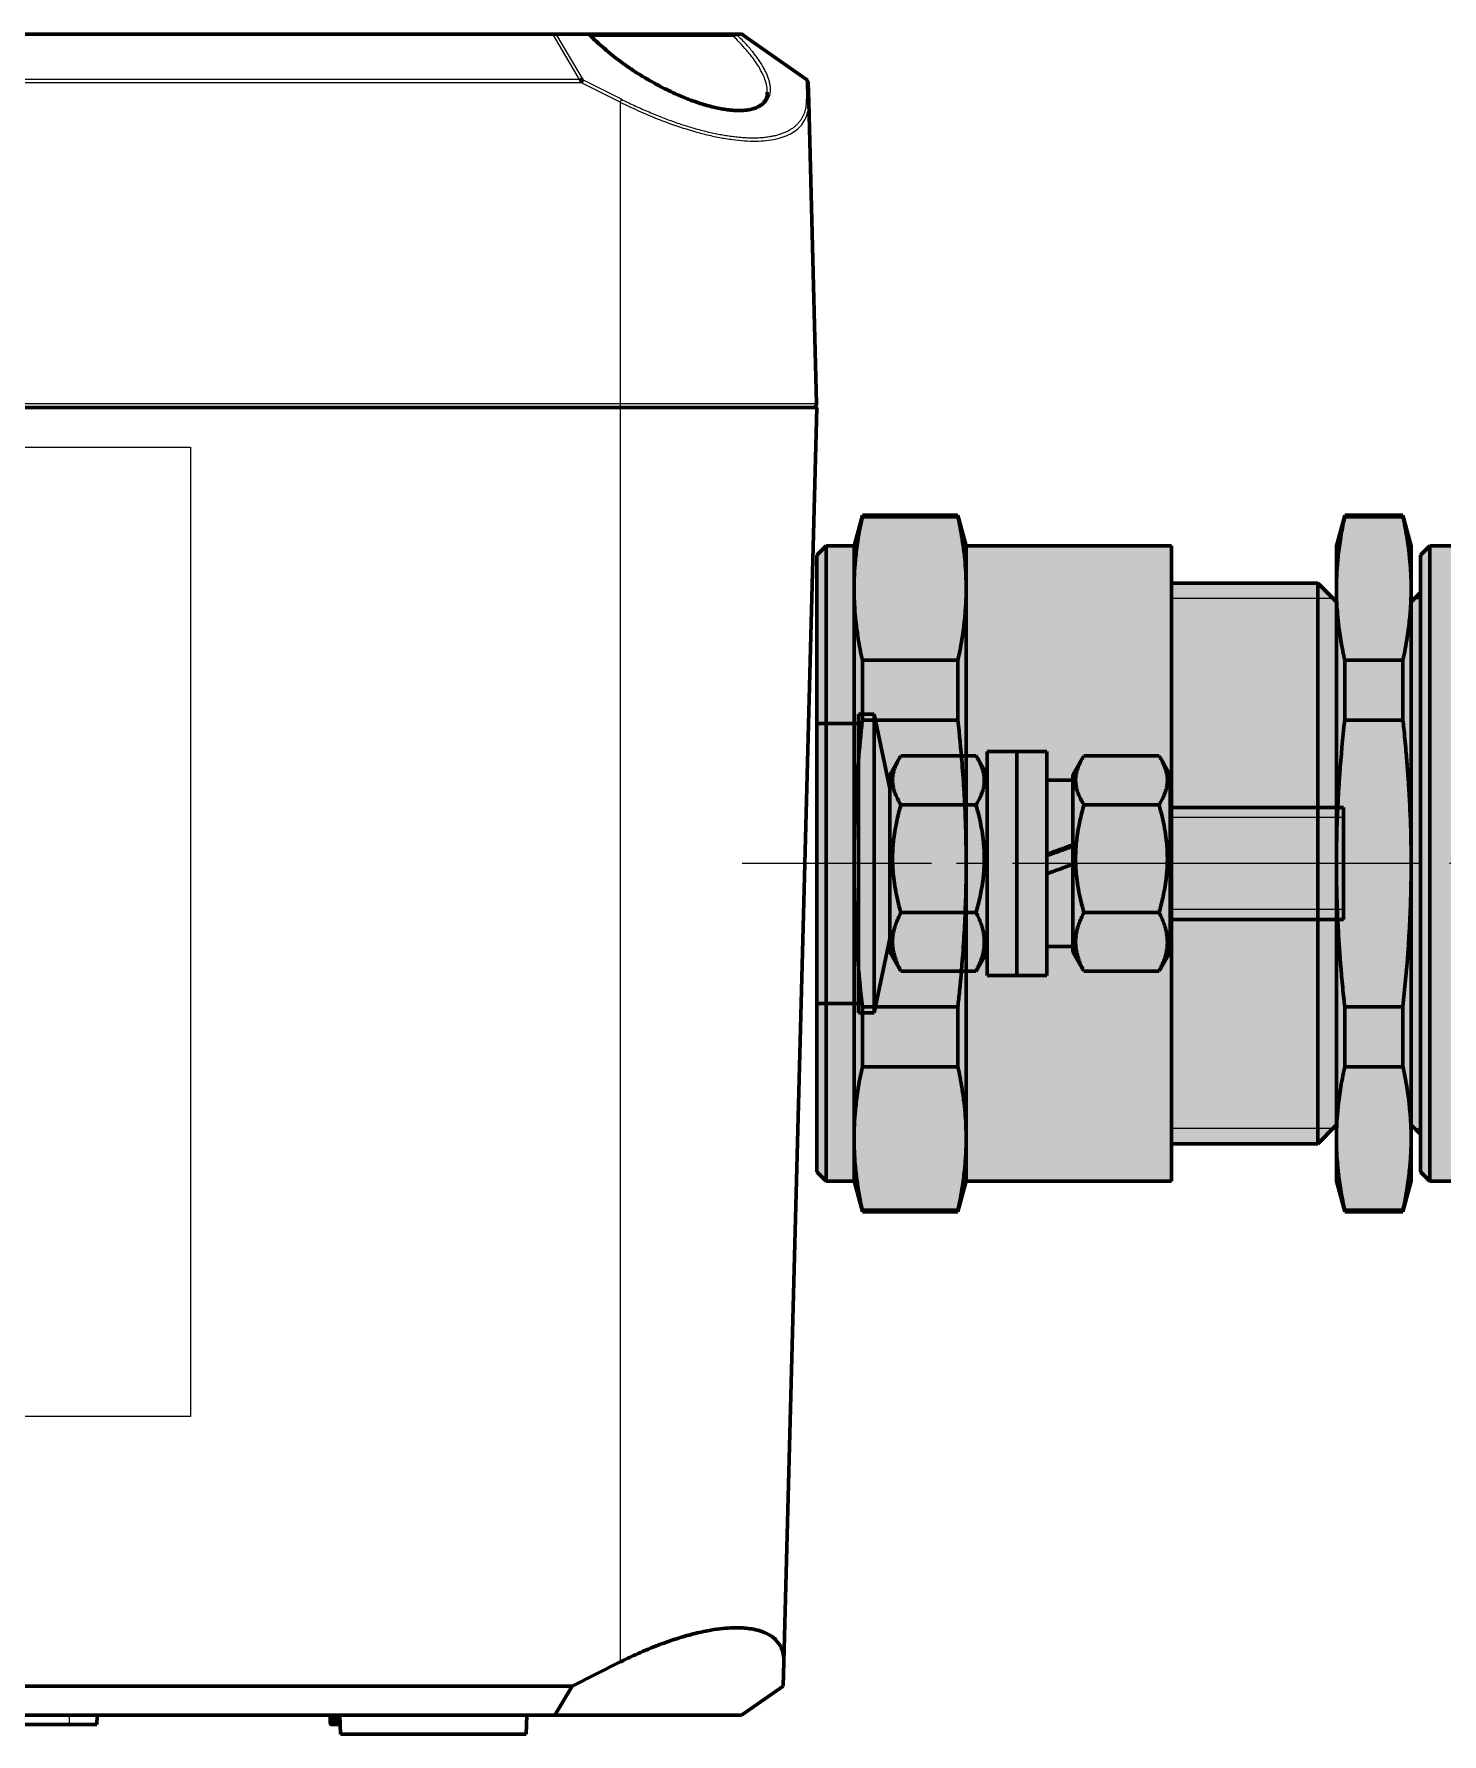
# Model space of a CAD drawing. Header units: millimetres. Extents: x -102 to 318, y -87 to 210.
# Drawn here: x 49.4 to 68.25, y 135.51 to 158.26 of the extents above; entities that cross this region are included whole.
import ezdxf

# ---------------------------------------------------------------- set-up
doc = ezdxf.new("R2010")
doc.units = ezdxf.units.MM
for name, pattern in [('K5LT_AXLED', [26.227272, 21.727272, -1.5, 1.5, -1.5]), ('K5LT_BASIC', [0]), ('K5LT_THIN', [0])]:
    doc.linetypes.add(name, pattern=pattern)
doc.layers.add('Системный слой', color=7, linetype='Continuous')

# ---------------------------------------------------------------- blocks, each defined once
blk = doc.blocks.new('VA.121209_downside')
blk.add_lwpolyline([(0, 0), (0, 51.885), (56, 51.885), (56, 0), (0, 0)])
at = {"layer": 'Системный слой', "color": 150, "linetype": 'K5LT_BASIC', "lineweight": 60, "true_color": 0x0080ff}
for p, q in [((75.427, 74), (-19.427, 74)), ((75.427, 74), (75.477, 74)), ((75.427, 74), (75.477, 74)), ((75.427, 74), (75.477, 74)), ((77.23, 74), (75.477, 74)), ((77.23, 74), (76.169, 74)), ((85.122, 74), (77.23, 74)), ((85.374, 74), (85.122, 74)), ((85.374, 74), (85.395, 74)), ((88.974, 71.568), (85.586, 73.94)), ((89.068, 71.392), (89.095, 70.356)), ((89.095, 70.356), (89.518, 54.205)), ((79, 54), (-23, 54)), ((89.524, 54), (79, 54)), ((89.524, 54), (87.765, -13.145)), ((76.424, -14.437), (79, -13.145)), ((87.765, -13.145), (87.732, -14.437)), ((-20.424, -14.437), (76.424, -14.437)), ((76.424, -14.437), (75.5, -16)), ((87.732, -14.437), (85.5, -16)), ((75.5, -16), (-19.5, -16)), ((51, -16), (50.987, -16.5)), ((63.469, -16), (63.479, -16.403)), ((63.469, -16), (63.479, -16.403)), ((63.712, -16), (63.714, -16.403)), ((63.794, -16), (63.795, -16.403)), ((63.868, -16), (63.866, -16.403)), ((64, -16), (64.026, -17)), ((74, -16), (73.974, -17)), ((85.5, -16), (75.5, -16)), ((49.5, -16.5), (42.5, -16.5)), ((50.987, -16.5), (49.5, -16.5)), ((63.584, -16.5), (63.579, -16.5)), ((63.597, -16.5), (63.58, -16.5)), ((63.597, -16.5), (63.584, -16.5)), ((63.648, -16.5), (63.597, -16.5)), ((63.696, -16.5), (63.648, -16.5)), ((63.736, -16.5), (63.696, -16.5)), ((63.796, -16.5), (63.736, -16.5)), ((63.849, -16.5), (63.796, -16.5)), ((64.013, -16.5), (63.849, -16.5)), ((73.974, -17), (64.026, -17))]:
    blk.add_line(p, q, dxfattribs=at)
at = {"layer": 'Системный слой', "color": 7, "linetype": 'K5LT_THIN', "lineweight": 18}
for p, q in [((75.427, 73.94), (-19.427, 73.94)), ((75.427, 74), (75.427, 73.94)), ((76.831, 71.568), (75.427, 73.94)), ((77.359, 73.94), (75.612, 73.94)), ((77.04, 71.525), (75.612, 73.94)), ((85.07, 73.86), (77.464, 73.86)), ((85.509, 73.94), (85.263, 73.94)), ((88.958, 71.525), (85.509, 73.94)), ((76.936, 71.392), (-20.936, 71.392)), ((76.831, 71.568), (-20.831, 71.568)), ((79, 70.356), (76.936, 71.392)), ((79.076, 70.504), (77.04, 71.525)), ((88.958, 71.525), (88.984, 70.504)), ((79, 70.356), (79, 54.205)), ((86.878, 70.887), (86.878, 70.887)), ((79, 54.205), (-23, 54.205)), ((79, 54.205), (79, 54)), ((89.518, 54.205), (79, 54.205)), ((79, 54), (79, -13.145)), ((49.5, -16), (49.5, -16.5)), ((63.492, -16), (63.502, -16.403)), ((63.558, -16), (63.567, -16.403)), ((63.631, -16), (63.637, -16.403)), ((63.502, -16.403), (63.479, -16.403)), ((63.567, -16.403), (63.502, -16.403)), ((63.637, -16.403), (63.567, -16.403)), ((63.714, -16.403), (63.637, -16.403)), ((63.795, -16.403), (63.714, -16.403)), ((63.866, -16.403), (63.795, -16.403)), ((64.011, -16.403), (63.866, -16.403))]:
    blk.add_line(p, q, dxfattribs=at)
at = {"layer": 'Системный слой', "color": 150, "linetype": 'K5LT_BASIC', "lineweight": 60, "true_color": 0x0080ff}
for centre, radius, start, end in [((85.395, 73.667), 0.333, 55, 90), ((88.846, 71.386), 0.222, 39.64635, 55), ((88.846, 71.386), 0.222, 1.5, 39.64635), ((89.318, 54.2), 0.2, 270, 1.5), ((63.579, -16.4), 0.1, 181.5, 270)]:
    blk.add_arc(centre, radius, start, end, dxfattribs=at)
at = {"layer": 'Системный слой', "color": 7, "linetype": 'K5LT_THIN', "lineweight": 18}
for centre, major_axis, ratio, start_param, end_param in [((75.477, 73.667), (0, 0.333), 0.707107, 5.67232, 6.283185), ((85.374, 73.667), (0, 0.333), 0.707107, 5.67232, 6.283185), ((88.909, 70.351), (0.187, 0.005), 0.893784, 0, 1.129752), ((63.597, -16.4), (0, -0.1), 0.952133, 4.738569, 6.283185), ((63.648, -16.4), (0, -0.1), 0.805655, 4.738569, 6.283185), ((63.696, -16.4), (0, -0.1), 0.586, 4.738569, 6.283185)]:
    blk.add_ellipse(centre, major_axis=major_axis, ratio=ratio, start_param=start_param, end_param=end_param, dxfattribs=at)
at = {"layer": 'Системный слой', "color": 150, "linetype": 'K5LT_BASIC', "lineweight": 60, "true_color": 0x0080ff}
for centre, major_axis, ratio, start_param, end_param in [((63.796, -16.4), (0, 0.1), 0.01218, 1.596976, 3.141593), ((63.849, -16.4), (0, -0.1), 0.16942, 0, 1.544616)]:
    blk.add_ellipse(centre, major_axis=major_axis, ratio=ratio, start_param=start_param, end_param=end_param, dxfattribs=at)
at = {"layer": 'Системный слой', "color": 7, "linetype": 'K5LT_THIN', "lineweight": 18}
for points, knots in [([(75.427, 73.94), (75.438, 73.941), (75.459, 73.942), (75.492, 73.943), (75.523, 73.943), (75.551, 73.943), (75.574, 73.942), (75.594, 73.941), (75.607, 73.94), (75.612, 73.94)], [0, 0, 0, 0, 1.788089, 3.455192, 4.937329, 6.255933, 7.531991, 8.787157, 10, 10, 10, 10]), ([(77.359, 73.94), (77.407, 73.891), (77.455, 73.842), (77.575, 73.723), (77.648, 73.652), (77.806, 73.504), (77.891, 73.427), (78.065, 73.272), (78.155, 73.194), (78.338, 73.04), (78.432, 72.963), (78.623, 72.81), (78.721, 72.734), (78.92, 72.583), (79.021, 72.508), (79.228, 72.358), (79.334, 72.284), (79.547, 72.137), (79.656, 72.065), (79.877, 71.921), (79.989, 71.85), (80.216, 71.709), (80.331, 71.64), (80.564, 71.504), (80.682, 71.436), (80.92, 71.305), (81.041, 71.24), (81.283, 71.113), (81.406, 71.052), (81.653, 70.931), (81.777, 70.872), (82.027, 70.759), (82.152, 70.704), (82.404, 70.598), (82.53, 70.547), (82.782, 70.449), (82.909, 70.403), (83.16, 70.315), (83.286, 70.274), (83.535, 70.196), (83.659, 70.16), (83.904, 70.095), (84.026, 70.064), (84.265, 70.011), (84.384, 69.988), (84.612, 69.948), (84.723, 69.931), (84.85, 69.916), (84.868, 69.914), (84.963, 69.904), (85.039, 69.897), (85.187, 69.887), (85.259, 69.884), (85.43, 69.881), (85.528, 69.882), (85.714, 69.893), (85.803, 69.902), (85.938, 69.922), (85.987, 69.931), (86.108, 69.956), (86.177, 69.975), (86.314, 70.019), (86.38, 70.046), (86.503, 70.105), (86.56, 70.137), (86.657, 70.204), (86.699, 70.238), (86.781, 70.314), (86.82, 70.357), (86.883, 70.441), (86.909, 70.482), (86.957, 70.574), (86.979, 70.625), (87.013, 70.733), (87.026, 70.789), (87.043, 70.903), (87.047, 70.963), (87.048, 71.084), (87.044, 71.147), (87.029, 71.274), (87.017, 71.339), (86.987, 71.472), (86.968, 71.539), (86.923, 71.677), (86.896, 71.746), (86.838, 71.887), (86.805, 71.959), (86.733, 72.103), (86.693, 72.176), (86.609, 72.323), (86.563, 72.398), (86.466, 72.547), (86.415, 72.623), (86.306, 72.775), (86.249, 72.851), (86.13, 73.004), (86.067, 73.081), (85.937, 73.235), (85.87, 73.313), (85.729, 73.468), (85.657, 73.546), (85.507, 73.701), (85.429, 73.779), (85.321, 73.884), (85.292, 73.912), (85.263, 73.94)], [1.777065, 1.777065, 1.777065, 1.777065, 2.44649, 2.44649, 3.406261, 3.406261, 4.469274, 4.469274, 5.532842, 5.532842, 6.597057, 6.597057, 7.661965, 7.661965, 8.727658, 8.727658, 9.794222, 9.794222, 10.861761, 10.861761, 11.930377, 11.930377, 13.000187, 13.000187, 14.071313, 14.071313, 15.143908, 15.143908, 16.218083, 16.218083, 17.293982, 17.293982, 18.371731, 18.371731, 19.451422, 19.451422, 20.533136, 20.533136, 21.616881, 21.616881, 22.702612, 22.702612, 23.790182, 23.790182, 24.879407, 24.879407, 25.945799, 25.945799, 26.124978, 26.124978, 26.891329, 26.891329, 27.658611, 27.658611, 28.750438, 28.750438, 29.841805, 29.841805, 30.492565, 30.492565, 31.496829, 31.496829, 32.585359, 32.585359, 33.672016, 33.672016, 34.626562, 34.626562, 35.709652, 35.709652, 36.632548, 36.632548, 37.711892, 37.711892, 38.789304, 38.789304, 39.864888, 39.864888, 40.938776, 40.938776, 42.011084, 42.011084, 43.08198, 43.08198, 44.151575, 44.151575, 45.219991, 45.219991, 46.287347, 46.287347, 47.353751, 47.353751, 48.419299, 48.419299, 49.484075, 49.484075, 50.548145, 50.548145, 51.611634, 51.611634, 52.674513, 52.674513, 53.736931, 53.736931, 54.115804, 54.115804, 54.115804, 54.115804]), ([(86.878, 70.887), (86.883, 71.097), (86.82, 71.426), (86.619, 71.898), (86.418, 72.264), (86.139, 72.677), (85.796, 73.107), (85.43, 73.508), (85.184, 73.752), (85.07, 73.86)], [0, 0, 0, 0, 2.577041, 3.690644, 4.894218, 6.229236, 7.707258, 8.978003, 10, 10, 10, 10]), ([(85.509, 73.94), (85.516, 73.941), (85.529, 73.942), (85.547, 73.943), (85.561, 73.943), (85.571, 73.943), (85.581, 73.942), (85.585, 73.941), (85.586, 73.94)], [0, 0, 0, 0, 1.60928, 3.109672, 4.443596, 5.630339, 6.77879, 9, 9, 9, 9]), ([(79, 70.356), (79.009, 70.373), (79.025, 70.405), (79.046, 70.447), (79.063, 70.481), (79.072, 70.498), (79.076, 70.504)], [0, 0, 0, 0, 1.891668, 3.594315, 5.10794, 7, 7, 7, 7]), ([(79, 70.356), (79.367, 70.174), (80.069, 69.844), (81.062, 69.43), (81.959, 69.099), (82.784, 68.834), (83.571, 68.62), (84.312, 68.457), (85.01, 68.343), (85.662, 68.278), (86.268, 68.261), (86.827, 68.292), (87.337, 68.372), (87.794, 68.503), (88.195, 68.688), (88.53, 68.926), (88.804, 69.229), (88.99, 69.584), (89.085, 69.968), (89.099, 70.229), (89.095, 70.356)], [0, 0, 0, 0, 1.559858, 2.943206, 4.119435, 5.283784, 6.397002, 7.483158, 8.548085, 9.599525, 10.645123, 11.698365, 12.765535, 13.860059, 14.982024, 16.15217, 17.337109, 18.701943, 19.916622, 21, 21, 21, 21]), ([(79.076, 70.504), (79.176, 70.455), (79.277, 70.405), (79.497, 70.298), (79.616, 70.241), (79.854, 70.13), (79.974, 70.075), (80.214, 69.968), (80.334, 69.915), (80.575, 69.812), (80.695, 69.761), (80.936, 69.662), (81.056, 69.614), (81.297, 69.52), (81.418, 69.473), (81.658, 69.384), (81.778, 69.34), (82.018, 69.256), (82.138, 69.215), (82.376, 69.136), (82.495, 69.098), (82.732, 69.025), (82.85, 68.99), (83.085, 68.922), (83.202, 68.89), (83.434, 68.829), (83.549, 68.799), (83.778, 68.744), (83.891, 68.719), (84.116, 68.67), (84.228, 68.648), (84.444, 68.607), (84.548, 68.589), (84.759, 68.555), (84.866, 68.539), (85.077, 68.511), (85.181, 68.499), (85.342, 68.482), (85.401, 68.477), (85.56, 68.464), (85.659, 68.458), (85.854, 68.448), (85.949, 68.446), (86.096, 68.444), (86.149, 68.444), (86.292, 68.446), (86.382, 68.449), (86.558, 68.459), (86.643, 68.466), (86.811, 68.483), (86.892, 68.493), (87.006, 68.511), (87.041, 68.517), (87.142, 68.534), (87.207, 68.548), (87.345, 68.579), (87.416, 68.598), (87.554, 68.639), (87.621, 68.661), (87.75, 68.708), (87.812, 68.734), (87.931, 68.788), (87.988, 68.816), (88.097, 68.877), (88.15, 68.909), (88.25, 68.975), (88.297, 69.01), (88.387, 69.083), (88.43, 69.12), (88.51, 69.198), (88.548, 69.239), (88.619, 69.323), (88.651, 69.366), (88.713, 69.455), (88.741, 69.5), (88.792, 69.594), (88.816, 69.642), (88.858, 69.74), (88.877, 69.791), (88.91, 69.893), (88.924, 69.946), (88.948, 70.053), (88.958, 70.107), (88.973, 70.218), (88.978, 70.274), (88.985, 70.388), (88.983, 70.447), (88.984, 70.504)], [0.701792, 0.701792, 0.701792, 0.701792, 1.622058, 1.622058, 2.703489, 2.703489, 3.784997, 3.784997, 4.86644, 4.86644, 5.947935, 5.947935, 7.029441, 7.029441, 8.110956, 8.110956, 9.192476, 9.192476, 10.274002, 10.274002, 11.355533, 11.355533, 12.437081, 12.437081, 13.518594, 13.518594, 14.60012, 14.60012, 15.681656, 15.681656, 16.763212, 16.763212, 17.793085, 17.793085, 18.874625, 18.874625, 19.956112, 19.956112, 20.578286, 20.578286, 21.659841, 21.659841, 22.741318, 22.741318, 23.351325, 23.351325, 24.432879, 24.432879, 25.514376, 25.514376, 26.595943, 26.595943, 27.065781, 27.065781, 28.005146, 28.005146, 29.086668, 29.086668, 30.168186, 30.168186, 31.249717, 31.249717, 32.331252, 32.331252, 33.412799, 33.412799, 34.49432, 34.49432, 35.575847, 35.575847, 36.657378, 36.657378, 37.738903, 37.738903, 38.820419, 38.820419, 39.901927, 39.901927, 40.983423, 40.983423, 42.064905, 42.064905, 43.146392, 43.146392, 44.22784, 44.22784, 45.29821, 45.29821, 45.29821, 45.29821])]:
    blk.add_open_spline(points, degree=3, knots=knots, dxfattribs=at)
at = {"layer": 'Системный слой', "color": 150, "linetype": 'K5LT_BASIC', "lineweight": 60, "true_color": 0x0080ff}
for points in [[(77.343, 73.984), (77.307, 73.995), (77.268, 74), (77.23, 74)], [(77.343, 73.984), (77.351, 73.974), (77.356, 73.959), (77.359, 73.94)], [(77.343, 73.984), (77.346, 73.982), (77.348, 73.98), (77.35, 73.978)], [(85.152, 73.984), (85.142, 73.995), (85.132, 74), (85.122, 74)], [(85.152, 73.984), (85.19, 73.974), (85.228, 73.959), (85.263, 73.94)], [(76.831, 71.568), (76.867, 71.556), (76.904, 71.543), (76.94, 71.527)], [(77.04, 71.525), (77.009, 71.53), (76.975, 71.53), (76.94, 71.527)], [(88.958, 71.525), (88.98, 71.53), (89, 71.53), (89.017, 71.527)]]:
    blk.add_open_spline(points, degree=3, dxfattribs=at)
for points, knots in [([(77.35, 73.978), (77.352, 73.975), (77.355, 73.973), (77.364, 73.964), (77.37, 73.957), (77.388, 73.939), (77.4, 73.926), (77.436, 73.89), (77.46, 73.865), (77.532, 73.792), (77.582, 73.743), (77.733, 73.596), (77.837, 73.498), (78.081, 73.279), (78.222, 73.156), (78.499, 72.927), (78.634, 72.819), (78.917, 72.601), (79.066, 72.49), (79.377, 72.268), (79.539, 72.157), (79.844, 71.956), (79.985, 71.865), (80.32, 71.659), (80.515, 71.543), (80.87, 71.344), (81.027, 71.258), (81.322, 71.105), (81.459, 71.037), (81.755, 70.894), (81.914, 70.82), (82.269, 70.664), (82.464, 70.584), (82.806, 70.452), (82.953, 70.398), (83.223, 70.306), (83.345, 70.266), (83.586, 70.194), (83.704, 70.16), (83.936, 70.099), (84.05, 70.072), (84.273, 70.023), (84.383, 70.002), (84.602, 69.964), (84.711, 69.948), (84.907, 69.926), (84.994, 69.918), (85.155, 69.907), (85.23, 69.904), (85.374, 69.902), (85.445, 69.903), (85.579, 69.908), (85.644, 69.913), (85.759, 69.925), (85.81, 69.931), (85.92, 69.949), (85.977, 69.961), (86.076, 69.985), (86.118, 69.997), (86.201, 70.024), (86.241, 70.039), (86.314, 70.07), (86.347, 70.085), (86.409, 70.117), (86.439, 70.134), (86.494, 70.169), (86.519, 70.187), (86.568, 70.224), (86.592, 70.244), (86.633, 70.284), (86.652, 70.303), (86.688, 70.343), (86.704, 70.364), (86.734, 70.406), (86.748, 70.426), (86.773, 70.469), (86.784, 70.491), (86.805, 70.536), (86.815, 70.558), (86.832, 70.605), (86.839, 70.629), (86.852, 70.678), (86.858, 70.703), (86.867, 70.755), (86.871, 70.781), (86.876, 70.834), (86.877, 70.86), (86.878, 70.887)], [0.105343, 0.105343, 0.105343, 0.105343, 1.053432, 1.053432, 3.165142, 3.165142, 7.278372, 7.278372, 15.504834, 15.504834, 31.957756, 31.957756, 64.758257, 64.758257, 105.928822, 105.928822, 142.650726, 142.650726, 181.019357, 181.019357, 220.566798, 220.566798, 253.645215, 253.645215, 297.670999, 297.670999, 332.127126, 332.127126, 361.445123, 361.445123, 395.103855, 395.103855, 435.956796, 435.956796, 466.876604, 466.876604, 492.893891, 492.893891, 518.313117, 518.313117, 543.489399, 543.489399, 568.44536, 568.44536, 594.418898, 594.418898, 616.199356, 616.199356, 635.745164, 635.745164, 655.33763, 655.33763, 674.484976, 674.484976, 690.853371, 690.853371, 710.611012, 710.611012, 726.588698, 726.588698, 743.276235, 743.276235, 758.265164, 758.265164, 773.152122, 773.152122, 787.679942, 787.679942, 802.503768, 802.503768, 816.233163, 816.233163, 830.09918, 830.09918, 843.127563, 843.127563, 856.485751, 856.485751, 869.526557, 869.526557, 882.726895, 882.726895, 895.899801, 895.899801, 909.253093, 909.253093, 922, 922, 922, 922]), ([(85.152, 73.984), (85.14, 73.976), (85.122, 73.96), (85.095, 73.924), (85.079, 73.891), (85.072, 73.867), (85.07, 73.86)], [0, 0, 0, 0, 2.247357, 3.665838, 6.030423, 7, 7, 7, 7]), ([(76.936, 71.392), (76.937, 71.419), (76.94, 71.468), (76.94, 71.511), (76.94, 71.527)], [0, 0, 0, 0, 2.820892, 5, 5, 5, 5]), ([(87.765, -13.145), (87.769, -13.002), (87.749, -12.728), (87.622, -12.335), (87.415, -12.031), (87.161, -11.805), (86.908, -11.644), (86.643, -11.528), (86.375, -11.445), (86.103, -11.382), (85.773, -11.335), (85.368, -11.311), (84.897, -11.317), (84.337, -11.364), (83.767, -11.452), (83.106, -11.589), (82.556, -11.733), (81.908, -11.931), (81.433, -12.094), (80.682, -12.377), (79.912, -12.702), (79.27, -13.01), (79, -13.145)], [0, 0, 0, 0, 1.539864, 3.033447, 4.817271, 5.825056, 6.800587, 7.925123, 8.587053, 9.281672, 10.243761, 11.168604, 12.193157, 13.38762, 14.643446, 15.526171, 17.099147, 17.623404, 18.978399, 19.594697, 21.556198, 23, 23, 23, 23]), ([(63.479, -16.403), (63.48, -16.415), (63.484, -16.436), (63.5, -16.463), (63.518, -16.48), (63.545, -16.496), (63.566, -16.5), (63.58, -16.5)], [0, 0, 0, 0, 1.941228, 3.234224, 4.752597, 5.837113, 8, 8, 8, 8]), ([(63.714, -16.403), (63.714, -16.419), (63.716, -16.444), (63.72, -16.471), (63.724, -16.486), (63.729, -16.497), (63.733, -16.5), (63.736, -16.5)], [0, 0, 0, 0, 2.587831, 3.882378, 5.176754, 6.353119, 8, 8, 8, 8])]:
    blk.add_open_spline(points, degree=3, knots=knots, dxfattribs=at)
blk = doc.blocks.new('ground_withoutcap')
at = {"layer": 'Системный слой', "true_color": 0xffffff}
blk.add_hatch(color=7, dxfattribs=at).paths.add_polyline_path([(-3, -28.209), (3, -28.209), (3, -18.917), (4.75, -18.917), (5.766, -18.326), (5.766, -14.308), (4.75, -13.717), (4.45, -13.717), (4.45, -12.317), (6, -12.317), (6, -9.117), (4.75, -9.117), (5.766, -8.526), (5.766, -4.508), (4.75, -3.917), (4.01, -3.917), (8, -3.069), (8, -2.24), (7.5, -2.24), (7.5, 0), (-7.5, 0), (-7.5, -2.24), (-8, -2.24), (-8, -3.069), (-4.01, -3.917), (-4.744, -3.917), (-5.766, -4.508), (-5.766, -8.526), (-4.75, -9.117), (-6, -9.117), (-6, -12.317), (-4.45, -12.317), (-4.45, -13.717), (-4.75, -13.717), (-5.766, -14.308), (-5.766, -18.326), (-4.75, -18.917), (-3, -18.917)])
at = {"layer": 'Системный слой', "color": 30, "linetype": 'K5LT_AXLED', "lineweight": 18, "true_color": 0xff8000}
blk.add_line((0, -32.209), (0, 4), dxfattribs=at)
at = {"layer": 'Системный слой', "color": 150, "linetype": 'K5LT_BASIC', "lineweight": 60, "true_color": 0x0080ff}
for p, q in [((-7.5, -2.24), (-7.5, 0)), ((7.5, 0), (-7.5, 0)), ((7.5, -2.24), (7.5, 0)), ((-8, -3.069), (-8, -2.24)), ((-8, -2.24), (0.406, -2.24)), ((0.406, -2.24), (8, -2.24)), ((8, -3.069), (8, -2.24)), ((-4.01, -3.917), (-8, -3.069)), ((-8, -3.069), (0.406, -3.069)), ((0.406, -3.069), (8, -3.069)), ((4.01, -3.917), (8, -3.069)), ((-5.766, -4.508), (-5.766, -8.526)), ((-4.75, -3.917), (-5.616, -4.417)), ((-4.75, -3.917), (-4.744, -3.917)), ((-4.744, -3.917), (4.75, -3.917)), ((-2.629, -4.508), (-2.629, -8.526)), ((3.137, -4.508), (3.137, -8.526)), ((4.75, -3.917), (5.616, -4.417)), ((5.766, -4.508), (5.766, -8.526)), ((-5.616, -8.617), (-4.75, -9.117)), ((5.616, -8.617), (4.75, -9.117)), ((-6, -9.117), (-6, -10.717)), ((0.304, -9.117), (-6, -9.117)), ((6, -9.117), (0.304, -9.117)), ((6, -9.117), (6, -10.717)), ((-6, -10.717), (-6, -12.317)), ((0.304, -10.717), (-6, -10.717)), ((0.304, -10.717), (-6, -10.717)), ((6, -10.717), (0.304, -10.717)), ((6, -10.717), (0.304, -10.717)), ((6, -10.717), (6, -12.317)), ((0.304, -12.317), (-6, -12.317)), ((-4.45, -12.317), (-4.45, -13.717)), ((6, -12.317), (0.304, -12.317)), ((4.45, -12.317), (4.45, -13.717)), ((-5.766, -14.308), (-5.766, -18.326)), ((-4.75, -13.717), (-5.616, -14.217)), ((-4.75, -13.717), (-4.744, -13.717)), ((-4.744, -13.717), (4.75, -13.717)), ((-2.629, -14.308), (-2.629, -18.326)), ((3.137, -14.308), (3.137, -18.326)), ((4.75, -13.717), (5.616, -14.217)), ((5.766, -14.308), (5.766, -18.326)), ((-5.616, -18.417), (-4.75, -18.917)), ((-4.75, -18.917), (-4.744, -18.917)), ((-4.744, -18.917), (4.75, -18.917)), ((-3, -28.209), (-3, -18.917)), ((3, -28.209), (3, -18.917)), ((5.616, -18.417), (4.75, -18.917)), ((3, -28.209), (-3, -28.209))]:
    blk.add_line(p, q, dxfattribs=at)
at = {"layer": 'Системный слой', "color": 7, "linetype": 'K5LT_THIN', "lineweight": 18}
for p, q in [((-2.459, -28.209), (-2.459, -18.917)), ((2.459, -28.209), (2.459, -18.917))]:
    blk.add_line(p, q, dxfattribs=at)
at = {"layer": 'Системный слой', "color": 150, "linetype": 'K5LT_BASIC', "lineweight": 60, "true_color": 0x0080ff}
for centre, radius, start, end in [((-3.488, -8.098), 4.252, 120.03508, 122.39581), ((3.488, -8.098), 4.252, 57.60419, 59.96492), ((-3.502, -4.959), 4.225, 237.59679, 239.97232), ((3.502, -4.959), 4.225, 300.02768, 302.40321), ((-3.488, -17.898), 4.252, 120.03508, 122.39581), ((3.488, -17.898), 4.252, 57.60419, 59.96492), ((-3.502, -14.759), 4.225, 237.59679, 239.97232), ((3.502, -14.759), 4.225, 300.02768, 302.40321)]:
    blk.add_arc(centre, radius, start, end, dxfattribs=at)
for centre, major_axis, start_param, end_param in [((0, -14.449), (4.446, -12.226), -4.658356, -4.542988), ((0, -11.584), (3.047, -8.38), 1.307536, 1.477324), ((0, -11.584), (4.446, -12.226), 1.389538, 1.504906)]:
    blk.add_ellipse(centre, major_axis=major_axis, ratio=0.016306, start_param=start_param, end_param=end_param, dxfattribs=at)
for points, knots in [([(-2.629, -4.508), (-2.839, -4.397), (-3.141, -4.26), (-3.52, -4.146), (-3.75, -4.097), (-3.953, -4.07), (-4.144, -4.059), (-4.355, -4.063), (-4.585, -4.086), (-4.863, -4.141), (-5.259, -4.261), (-5.567, -4.402), (-5.766, -4.508)], [0, 0, 0, 0, 2.66649, 3.810425, 4.700444, 5.503844, 6.294351, 7.038845, 8.091005, 9.12096, 10.454936, 13, 13, 13, 13]), ([(3.137, -4.508), (2.883, -4.434), (2.495, -4.333), (1.935, -4.217), (1.499, -4.146), (1.076, -4.097), (0.704, -4.07), (0.353, -4.059), (0.017, -4.062), (-0.356, -4.08), (-0.818, -4.122), (-1.598, -4.238), (-2.216, -4.388), (-2.629, -4.508)], [0, 0, 0, 0, 1.896477, 2.871604, 4.103535, 5.062016, 5.927217, 6.778532, 7.580294, 8.339144, 9.455768, 10.905857, 14, 14, 14, 14]), ([(5.616, -4.417), (5.484, -4.341), (5.268, -4.233), (4.99, -4.137), (4.775, -4.087), (4.569, -4.061), (4.348, -4.059), (4.12, -4.087), (3.864, -4.149), (3.534, -4.276), (3.284, -4.414), (3.137, -4.508)], [0, 0, 0, 0, 1.955061, 3.171484, 4.035462, 5.049965, 6.111984, 7.208657, 8.318275, 9.797517, 12, 12, 12, 12]), ([(-5.766, -8.526), (-5.557, -8.637), (-5.254, -8.774), (-4.875, -8.888), (-4.645, -8.936), (-4.443, -8.963), (-4.252, -8.974), (-4.041, -8.971), (-3.81, -8.947), (-3.533, -8.892), (-3.137, -8.772), (-2.829, -8.632), (-2.629, -8.526)], [0, 0, 0, 0, 2.66649, 3.810425, 4.700444, 5.503844, 6.294351, 7.038845, 8.091005, 9.12096, 10.454936, 13, 13, 13, 13]), ([(-2.629, -8.526), (-2.376, -8.599), (-1.988, -8.7), (-1.428, -8.817), (-0.992, -8.888), (-0.569, -8.936), (-0.197, -8.963), (0.154, -8.974), (0.49, -8.971), (0.863, -8.954), (1.325, -8.912), (2.106, -8.796), (2.723, -8.645), (3.137, -8.526)], [0, 0, 0, 0, 1.896477, 2.871604, 4.103535, 5.062016, 5.927217, 6.778532, 7.580294, 8.339144, 9.455768, 10.905857, 14, 14, 14, 14]), ([(3.137, -8.526), (3.314, -8.638), (3.554, -8.768), (3.851, -8.876), (4.033, -8.927), (4.224, -8.962), (4.433, -8.977), (4.643, -8.966), (4.868, -8.929), (5.195, -8.835), (5.449, -8.713), (5.616, -8.617)], [0, 0, 0, 0, 2.639975, 3.540684, 4.309261, 5.269423, 6.285677, 7.292015, 8.282019, 9.518127, 12, 12, 12, 12]), ([(-2.629, -14.308), (-2.839, -14.197), (-3.141, -14.06), (-3.52, -13.946), (-3.75, -13.897), (-3.953, -13.87), (-4.144, -13.859), (-4.355, -13.863), (-4.585, -13.886), (-4.863, -13.941), (-5.259, -14.061), (-5.567, -14.202), (-5.766, -14.308)], [0, 0, 0, 0, 2.66649, 3.810425, 4.700444, 5.503844, 6.294351, 7.038845, 8.091005, 9.12096, 10.454936, 13, 13, 13, 13]), ([(3.137, -14.308), (2.883, -14.234), (2.495, -14.133), (1.935, -14.017), (1.499, -13.946), (1.076, -13.897), (0.704, -13.87), (0.353, -13.859), (0.017, -13.862), (-0.356, -13.88), (-0.818, -13.922), (-1.598, -14.038), (-2.216, -14.188), (-2.629, -14.308)], [0, 0, 0, 0, 1.896477, 2.871604, 4.103535, 5.062016, 5.927217, 6.778532, 7.580294, 8.339144, 9.455768, 10.905857, 14, 14, 14, 14]), ([(5.616, -14.217), (5.484, -14.141), (5.268, -14.033), (4.99, -13.937), (4.775, -13.887), (4.569, -13.861), (4.348, -13.859), (4.12, -13.887), (3.864, -13.949), (3.534, -14.076), (3.284, -14.214), (3.137, -14.308)], [0, 0, 0, 0, 1.955061, 3.171484, 4.035462, 5.049965, 6.111984, 7.208657, 8.318275, 9.797517, 12, 12, 12, 12]), ([(-5.766, -18.326), (-5.557, -18.437), (-5.254, -18.574), (-4.875, -18.688), (-4.645, -18.736), (-4.443, -18.763), (-4.252, -18.774), (-4.041, -18.771), (-3.81, -18.747), (-3.533, -18.692), (-3.137, -18.572), (-2.829, -18.432), (-2.629, -18.326)], [0, 0, 0, 0, 2.66649, 3.810425, 4.700444, 5.503844, 6.294351, 7.038845, 8.091005, 9.12096, 10.454936, 13, 13, 13, 13]), ([(-2.629, -18.326), (-2.376, -18.399), (-1.988, -18.5), (-1.428, -18.617), (-0.992, -18.688), (-0.569, -18.736), (-0.197, -18.763), (0.154, -18.774), (0.49, -18.771), (0.863, -18.754), (1.325, -18.712), (2.106, -18.596), (2.723, -18.445), (3.137, -18.326)], [0, 0, 0, 0, 1.896477, 2.871604, 4.103535, 5.062016, 5.927217, 6.778532, 7.580294, 8.339144, 9.455768, 10.905857, 14, 14, 14, 14]), ([(3.137, -18.326), (3.314, -18.438), (3.554, -18.568), (3.851, -18.676), (4.033, -18.727), (4.224, -18.762), (4.433, -18.777), (4.643, -18.766), (4.868, -18.729), (5.195, -18.635), (5.449, -18.513), (5.616, -18.417)], [0, 0, 0, 0, 2.639975, 3.540684, 4.309261, 5.269423, 6.285677, 7.292015, 8.282019, 9.518127, 12, 12, 12, 12])]:
    blk.add_open_spline(points, degree=3, knots=knots, dxfattribs=at)
blk = doc.blocks.new('VZ-B25_withoutcap')
at = {"true_color": 0xffffff}
for points in [[(17, -19), (17, -8), (18.65, -7.558), (18.65, -2.442), (17, -2), (17, -0.5), (16.5, 0), (-16.5, 0), (-17, -0.5), (-17, -2), (-18.65, -2.442), (-18.65, -7.558), (-17, -8), (-17, -19), (-15, -19), (-15, -26.925), (-14.1, -27.825), (-17, -27.825), (-18.65, -28.426), (-18.65, -31.224), (-17, -31.825), (17, -31.825), (18.65, -31.224), (18.65, -28.426), (17, -27.825), (14.1, -27.825), (15, -26.925), (15, -19)], [(16, -60.825), (16, -50.825), (15, -49.825), (17, -49.825), (18.65, -49.383), (18.65, -46.267), (17, -45.825), (17, -32.825), (16.5, -32.325), (14.5, -32.325), (14, -31.825), (-14, -31.825), (-14.5, -32.325), (-16.5, -32.325), (-17, -32.825), (-17, -45.825), (-18.65, -46.267), (-18.65, -49.383), (-17, -49.825), (-15, -49.825), (-16, -50.825), (-16, -60.825), (-16.6, -60.825), (-17, -61.225), (-17, -66.825), (-18.65, -67.778), (-18.65, -81.295), (-16.149, -82.739), (-16, -82.825), (16, -82.825), (18.65, -81.295), (18.65, -67.778), (17, -66.825), (17, -61.225), (16.6, -60.825)]]:
    blk.add_hatch(color=7, dxfattribs=at).paths.add_polyline_path(points)
at = {"color": 30, "linetype": 'K5LT_AXLED', "lineweight": 18, "true_color": 0xff8000}
blk.add_line((0, -84.825), (0, 2), dxfattribs=at)
at = {"color": 150, "linetype": 'K5LT_BASIC', "lineweight": 60, "true_color": 0x0080ff}
for p, q in [((-17, -0.5), (-16.5, 0)), ((-16.5, 0), (16.5, 0)), ((17, -0.5), (16.5, 0)), ((-17, -0.5), (-17, -2)), ((-17, -0.5), (17, -0.5)), ((17, -0.5), (17, -2)), ((-18.65, -2.442), (-17, -2)), ((-18.557, -2.442), (-18.65, -2.442)), ((-18.65, -7.558), (-18.65, -2.442)), ((-18.557, -7.558), (-18.557, -2.442)), ((-14.722, -2), (-17, -2)), ((0, -2), (-14.722, -2)), ((-7.67, -2.442), (-10.888, -2.442)), ((-10.888, -7.558), (-10.888, -2.442)), ((-7.67, -7.558), (-7.67, -2.442)), ((14.722, -2), (0, -2)), ((10.888, -2.442), (7.67, -2.442)), ((7.67, -7.558), (7.67, -2.442)), ((10.888, -7.558), (10.888, -2.442)), ((17, -2), (14.722, -2)), ((18.65, -2.442), (17, -2)), ((18.557, -7.558), (18.557, -2.442)), ((18.65, -2.442), (18.557, -2.442)), ((18.65, -7.558), (18.65, -2.442)), ((-18.65, -7.558), (-17, -8)), ((-18.65, -7.558), (-18.557, -7.558)), ((-17, -8), (-17, -19)), ((-17, -8), (-14.722, -8)), ((-14.722, -8), (0, -8)), ((-10.888, -7.558), (-7.67, -7.558)), ((0, -8), (14.722, -8)), ((7.67, -7.558), (10.888, -7.558)), ((14.722, -8), (17, -8)), ((18.65, -7.558), (17, -8)), ((17, -8), (17, -19)), ((18.557, -7.558), (18.65, -7.558)), ((-17, -19), (17, -19)), ((-15, -26.825), (-15, -19)), ((15, -26.825), (15, -19)), ((15, -26.825), (-15, -26.825)), ((-15, -26.825), (-14, -27.825)), ((15, -26.825), (14, -27.825)), ((-18.65, -28.267), (-17, -27.825)), ((-14.722, -27.825), (-17, -27.825)), ((0, -27.825), (-14.722, -27.825)), ((14.722, -27.825), (0, -27.825)), ((17, -27.825), (14.722, -27.825)), ((18.65, -28.267), (17, -27.825)), ((-18.65, -31.383), (-18.65, -28.267)), ((-18.557, -28.267), (-18.65, -28.267)), ((-18.557, -31.383), (-18.557, -28.267)), ((-10.888, -31.383), (-10.888, -28.267)), ((-7.67, -28.267), (-10.888, -28.267)), ((-7.67, -31.383), (-7.67, -28.267)), ((7.67, -31.383), (7.67, -28.267)), ((10.888, -28.267), (7.67, -28.267)), ((10.888, -31.383), (10.888, -28.267)), ((18.557, -31.383), (18.557, -28.267)), ((18.65, -28.267), (18.557, -28.267)), ((18.65, -31.383), (18.65, -28.267)), ((-18.65, -31.383), (-17, -31.825)), ((-18.65, -31.383), (-18.557, -31.383)), ((-17, -31.825), (-14.722, -31.825)), ((-14.722, -31.825), (0, -31.825)), ((-14, -31.825), (-14.5, -32.325)), ((-10.888, -31.383), (-7.67, -31.383)), ((0, -31.825), (14.722, -31.825)), ((7.67, -31.383), (10.888, -31.383)), ((14, -31.825), (14.5, -32.325)), ((14.722, -31.825), (17, -31.825)), ((18.65, -31.383), (17, -31.825)), ((18.557, -31.383), (18.65, -31.383)), ((-17, -32.825), (-16.5, -32.325)), ((16.5, -32.325), (-16.5, -32.325)), ((17, -32.825), (16.5, -32.325)), ((-17, -45.825), (-17, -32.825)), ((17, -32.825), (-17, -32.825)), ((17, -45.825), (17, -32.825))]:
    blk.add_line(p, q, dxfattribs=at)
at = {"color": 7, "linetype": 'K5LT_THIN', "lineweight": 18}
for p, q in [((-14.188, -26.825), (-14.188, -19)), ((14.188, -26.825), (14.188, -19)), ((-14.188, -27.637), (-14.188, -26.825)), ((14.188, -27.637), (14.188, -26.825)), ((-14.188, -32.013), (-14.188, -32.325)), ((14.188, -32.013), (14.188, -32.325))]:
    blk.add_line(p, q, dxfattribs=at)
at = {"color": 150, "linetype": 'K5LT_BASIC', "lineweight": 60, "true_color": 0x0080ff}
for points, knots in [([(-18.557, -2.442), (-18.173, -2.358), (-17.529, -2.233), (-16.656, -2.111), (-15.937, -2.041), (-15.303, -2.007), (-14.897, -2), (-14.722, -2)], [0, 0, 0, 0, 2.41988, 4.039965, 5.449071, 6.903989, 8, 8, 8, 8]), ([(-14.722, -2), (-14.457, -2), (-13.93, -2.013), (-13.081, -2.076), (-12.067, -2.205), (-11.316, -2.348), (-10.888, -2.442)], [0, 0, 0, 0, 1.448248, 2.877358, 4.644409, 7, 7, 7, 7]), ([(-7.67, -2.442), (-6.902, -2.358), (-5.613, -2.233), (-3.866, -2.111), (-2.428, -2.041), (-1.161, -2.007), (-0.348, -2), (0, -2)], [0, 0, 0, 0, 2.419879, 4.039963, 5.44907, 6.903989, 8, 8, 8, 8]), ([(0, -2), (0.531, -2), (1.585, -2.013), (3.129, -2.071), (4.874, -2.175), (6.377, -2.305), (7.388, -2.411), (7.67, -2.442)], [0, 0, 0, 0, 1.655143, 3.288413, 4.825597, 7.115345, 8, 8, 8, 8]), ([(10.888, -2.442), (11.271, -2.358), (11.916, -2.233), (12.789, -2.111), (13.508, -2.041), (14.142, -2.007), (14.548, -2), (14.722, -2)], [0, 0, 0, 0, 2.419879, 4.039963, 5.44907, 6.903989, 8, 8, 8, 8]), ([(14.722, -2), (14.988, -2), (15.515, -2.013), (16.364, -2.076), (17.378, -2.205), (18.129, -2.348), (18.557, -2.442)], [0, 0, 0, 0, 1.44825, 2.877362, 4.644411, 7, 7, 7, 7]), ([(-14.722, -8), (-14.988, -8), (-15.515, -7.987), (-16.364, -7.924), (-17.378, -7.795), (-18.129, -7.652), (-18.557, -7.558)], [0, 0, 0, 0, 1.448248, 2.877358, 4.644409, 7, 7, 7, 7]), ([(-10.888, -7.558), (-11.271, -7.642), (-11.916, -7.767), (-12.789, -7.889), (-13.508, -7.959), (-14.142, -7.993), (-14.548, -8), (-14.722, -8)], [0, 0, 0, 0, 2.41988, 4.039965, 5.449071, 6.903989, 8, 8, 8, 8]), ([(0, -8), (-0.531, -8), (-1.585, -7.987), (-3.129, -7.929), (-4.874, -7.825), (-6.377, -7.695), (-7.388, -7.589), (-7.67, -7.558)], [0, 0, 0, 0, 1.655143, 3.288413, 4.825597, 7.115345, 8, 8, 8, 8]), ([(7.67, -7.558), (6.902, -7.642), (5.613, -7.767), (3.866, -7.889), (2.428, -7.959), (1.161, -7.993), (0.348, -8), (0, -8)], [0, 0, 0, 0, 2.419879, 4.039963, 5.44907, 6.903989, 8, 8, 8, 8]), ([(14.722, -8), (14.457, -8), (13.93, -7.987), (13.081, -7.924), (12.067, -7.795), (11.316, -7.652), (10.888, -7.558)], [0, 0, 0, 0, 1.44825, 2.877362, 4.644411, 7, 7, 7, 7]), ([(18.557, -7.558), (18.173, -7.642), (17.529, -7.767), (16.656, -7.889), (15.937, -7.959), (15.303, -7.993), (14.897, -8), (14.722, -8)], [0, 0, 0, 0, 2.419879, 4.039963, 5.44907, 6.903989, 8, 8, 8, 8]), ([(-18.557, -28.267), (-18.482, -28.251), (-18.313, -28.214), (-18.037, -28.158), (-17.677, -28.091), (-17.256, -28.021), (-16.883, -27.969), (-16.424, -27.913), (-15.866, -27.86), (-15.237, -27.83), (-14.855, -27.825), (-14.722, -27.825)], [0, 0, 0, 0, 0.707725, 1.590596, 2.59842, 4.102522, 5.54164, 6.107746, 8.400242, 10.749338, 12, 12, 12, 12]), ([(-14.722, -27.825), (-14.441, -27.825), (-13.889, -27.84), (-13.017, -27.908), (-12.02, -28.039), (-11.294, -28.178), (-10.888, -28.267)], [0, 0, 0, 0, 1.538454, 3.011954, 4.769299, 7, 7, 7, 7]), ([(-7.67, -28.267), (-7.519, -28.251), (-7.182, -28.214), (-6.63, -28.158), (-5.909, -28.091), (-5.125, -28.026), (-4.378, -27.973), (-3.538, -27.921), (-2.707, -27.88), (-1.714, -27.846), (-0.869, -27.829), (-0.265, -27.825), (0, -27.825)], [0, 0, 0, 0, 0.7667, 1.723139, 2.814946, 4.44439, 5.713102, 6.616719, 8.707866, 9.916813, 11.645116, 13, 13, 13, 13]), ([(0, -27.825), (0.564, -27.825), (1.667, -27.84), (3.259, -27.902), (5.253, -28.026), (6.706, -28.161), (7.67, -28.267)], [0, 0, 0, 0, 1.538454, 3.011954, 4.353548, 7, 7, 7, 7]), ([(10.888, -28.267), (10.963, -28.251), (11.131, -28.214), (11.408, -28.158), (11.768, -28.091), (12.189, -28.021), (12.562, -27.969), (13.021, -27.913), (13.579, -27.86), (14.208, -27.83), (14.59, -27.825), (14.722, -27.825)], [0, 0, 0, 0, 0.707723, 1.59059, 2.598412, 4.102514, 5.541635, 6.107741, 8.400241, 10.749338, 12, 12, 12, 12]), ([(14.722, -27.825), (15.004, -27.825), (15.556, -27.84), (16.428, -27.908), (17.425, -28.039), (18.151, -28.178), (18.557, -28.267)], [0, 0, 0, 0, 1.538454, 3.011954, 4.769299, 7, 7, 7, 7]), ([(-14.722, -31.825), (-15.004, -31.825), (-15.556, -31.81), (-16.428, -31.742), (-17.425, -31.611), (-18.151, -31.472), (-18.557, -31.383)], [0, 0, 0, 0, 1.538454, 3.011954, 4.769299, 7, 7, 7, 7]), ([(-10.888, -31.383), (-10.963, -31.399), (-11.131, -31.436), (-11.408, -31.492), (-11.768, -31.559), (-12.189, -31.629), (-12.562, -31.681), (-13.021, -31.737), (-13.579, -31.79), (-14.208, -31.82), (-14.59, -31.825), (-14.722, -31.825)], [0, 0, 0, 0, 0.707723, 1.59059, 2.598412, 4.102514, 5.541635, 6.107741, 8.400241, 10.749338, 12, 12, 12, 12]), ([(0, -31.825), (-0.564, -31.825), (-1.667, -31.81), (-3.259, -31.748), (-5.253, -31.624), (-6.706, -31.489), (-7.67, -31.383)], [0, 0, 0, 0, 1.538454, 3.011954, 4.353548, 7, 7, 7, 7]), ([(7.67, -31.383), (7.519, -31.399), (7.182, -31.436), (6.63, -31.492), (5.909, -31.559), (5.125, -31.624), (4.378, -31.677), (3.538, -31.729), (2.707, -31.77), (1.714, -31.804), (0.869, -31.821), (0.265, -31.825), (0, -31.825)], [0, 0, 0, 0, 0.7667, 1.723139, 2.814946, 4.44439, 5.713102, 6.616719, 8.707866, 9.916813, 11.645116, 13, 13, 13, 13]), ([(14.722, -31.825), (14.441, -31.825), (13.889, -31.81), (13.017, -31.742), (12.02, -31.611), (11.294, -31.472), (10.888, -31.383)], [0, 0, 0, 0, 1.538454, 3.011954, 4.769299, 7, 7, 7, 7]), ([(18.557, -31.383), (18.482, -31.399), (18.313, -31.436), (18.037, -31.492), (17.677, -31.559), (17.256, -31.629), (16.883, -31.681), (16.424, -31.737), (15.866, -31.79), (15.237, -31.82), (14.855, -31.825), (14.722, -31.825)], [0, 0, 0, 0, 0.707723, 1.59059, 2.598412, 4.102514, 5.541635, 6.107741, 8.400241, 10.749338, 12, 12, 12, 12])]:
    blk.add_open_spline(points, degree=3, knots=knots, dxfattribs=at)

msp = doc.modelspace()

# ---------------------------------------------------------------- block references
at = {"xscale": 0.25, "yscale": 0.25, "zscale": 0.25}
msp.add_blockref('VA.121209_downside', (37.496, 139.763), dxfattribs=at)
at = {"xscale": 0.25, "yscale": 0.25, "zscale": 0.25, "rotation": 90}
for name in ['VZ-B25_withoutcap', 'ground_withoutcap']:
    msp.add_blockref(name, (59.877, 147.163), dxfattribs=at)

doc.saveas('drawing.dxf')
